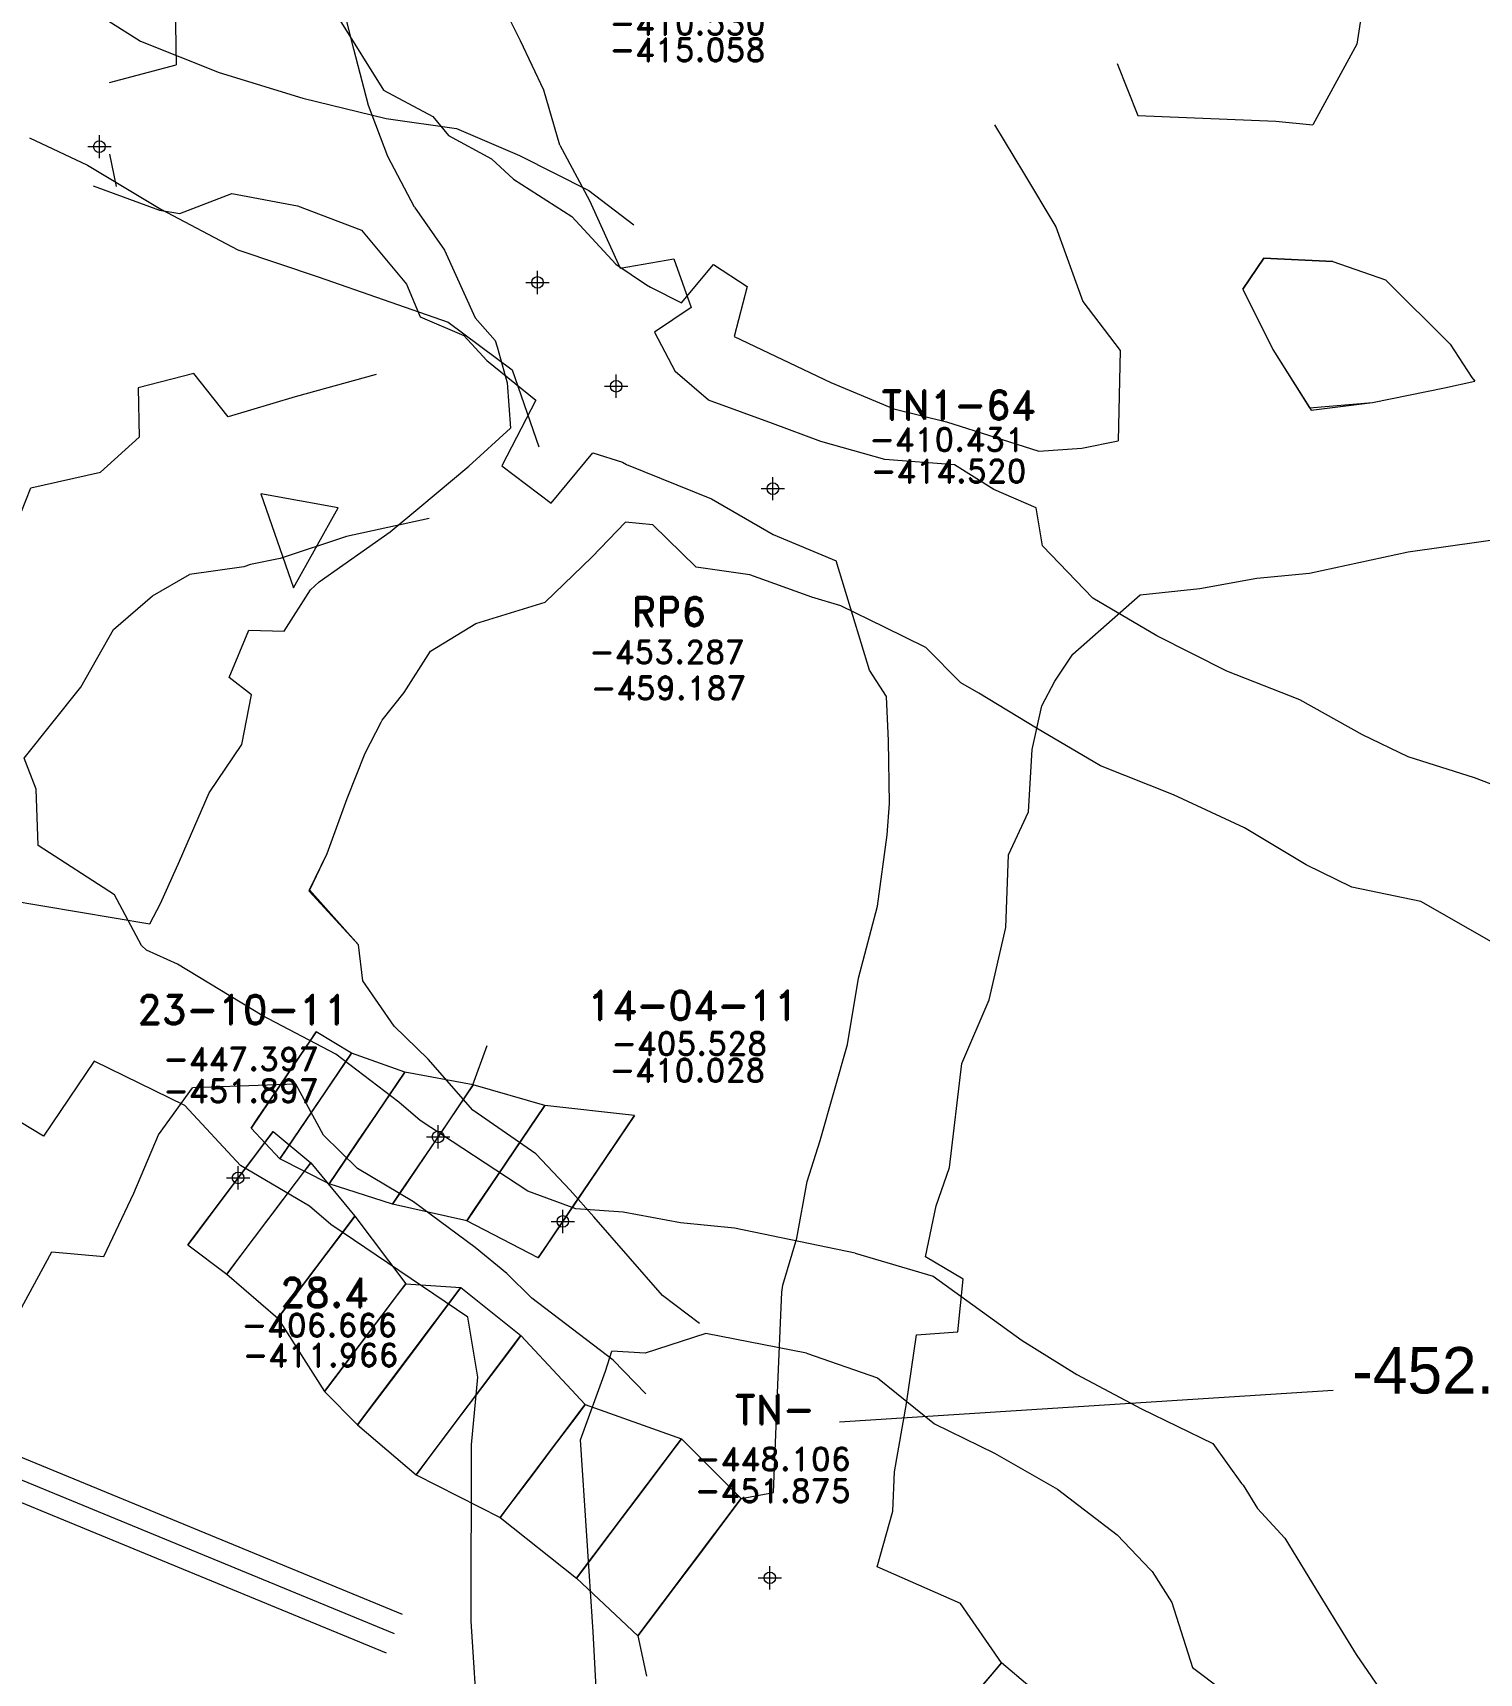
# Model space of a CAD drawing. Extents: x -47776 to 11079, y 0 to 10209.
# Drawn here: x 10757.1 to 10819.4, y 9824.1 to 9894.7 of the extents above; entities that cross this region are included whole.
import ezdxf
from ezdxf.enums import TextEntityAlignment as Align

# ---------------------------------------------------------------- set-up
doc = ezdxf.new("R2010")
doc.units = 0
doc.header["$MEASUREMENT"] = 0
doc.header["$PDMODE"] = 34
doc.header["$PDSIZE"] = 0.5
for name, color, linetype in [('abajo', 7, 'Continuous'), ('arriba', 7, 'Continuous'), ('F-480-7606-W-SCR', 5, 'Continuous'), ('F-480-8123-W-SCR', 5, 'Continuous'), ('MARGEN', 7, 'Continuous'), ('PROYECTOS', 7, 'Continuous'), ('R-480-7804-NW-FIC', 240, 'Continuous'), ('R-480-7804-NW-SCR', 240, 'Continuous'), ('R-480-7855-NE-SCR', 7, 'Continuous'), ('R-480-7855-NE-SCR2', 7, 'Continuous'), ('R-500-7779-SW-SCR', 7, 'Continuous'), ('sec', 7, 'Continuous')]:
    doc.layers.add(name, color=color, linetype=linetype)
doc.styles.add('ROMAND', font='ROMAND.SHX')
doc.styles.add('ROMANS', font='ROMANS.SHX', dxfattribs={"width": 2.5})

# ---------------------------------------------------------------- blocks, each defined once
blk = doc.blocks.new('F2')
at = {"lineweight": 0}
blk.add_point((0, 0), dxfattribs=at)
at = {"lineweight": 0, "style": 'ROMAND'}
for tag, height, p in [('NOMBRE', 1.25, (0.201, 6.617)), ('CIELO', 1, (0.136, 4.616)), ('PISO', 1, (0.136, 3.247))]:
    blk.add_attdef(tag, text='', height=height, dxfattribs=at).set_placement(p, align=Align.CENTER)
at = {"lineweight": 0, "style": 'ROMANS', "flags": 1}
for tag, p in [('MINA', (-0.074, -3.255)), ('LOCALIZACION', (-0.074, -4.928)), ('ESTRUCTURA', (-0.074, -6.618)), ('NIVEL', (-0.074, -8.29)), ('OBRA', (-0.074, -10.121)), ('FECHA', (-0.074, -11.793)), ('ATRAS', (-0.074, -13.483)), ('TOPOGRAFO', (2.675, -15.297))]:
    blk.add_attdef(tag, text='', height=1.25, dxfattribs=at).set_placement(p, align=Align.CENTER)

msp = doc.modelspace()

# ---------------------------------------------------------------- linework, layer by layer
at = {"color": 3, "linetype": 'Continuous', "lineweight": 0, "flags": 128}
msp.add_lwpolyline([(10793.316, 9875.788), (10793.316, 9875.788), (10793.316, 9875.788)], dxfattribs=at)
at = {"color": 4, "linetype": 'Continuous', "lineweight": 0, "flags": 128}
msp.add_lwpolyline([(10766.926, 9874.855), (10768.342, 9870.814), (10770.263, 9874.249)], close=True, dxfattribs=at)
at = {"color": 1, "linetype": 'Continuous', "lineweight": 0, "flags": 128}
msp.add_lwpolyline([(10776.662, 9851.106), (10776.039, 9849.414)], dxfattribs=at)
at = {"color": 4, "linetype": 'Continuous', "lineweight": 0, "elevation": -448.605, "flags": 128}
msp.add_lwpolyline([(10791.84, 9834.912), (10813.088, 9836.276)], dxfattribs=at)
at = {"layer": 'abajo', "color": 4, "linetype": 'Continuous', "lineweight": 0}
for points in [[(10760.417, 9889.469, -462.883), (10760.702, 9888.08, -462.584)], [(10767.46, 9847.415, -451.897), (10769.078, 9846.071, -451.792), (10770.973, 9843.768, -451.784), (10773.168, 9840.864, -451.974), (10775.547, 9840.699, -452.069), (10778.123, 9838.634, -452.06), (10780.897, 9835.669, -451.949), (10785.035, 9834.181, -452.038), (10787.61, 9831.616, -452.028), (10788.995, 9831.875, -452.738)], [(10763.791, 9842.542, -451.897), (10765.468, 9841.278, -451.792), (10767.665, 9839.374, -451.784), (10769.679, 9836.23, -451.974), (10771.096, 9834.788, -452.069), (10773.612, 9832.643, -452.06), (10777.228, 9830.796, -451.949), (10780.523, 9828.189, -452.038), (10783.158, 9825.704, -452.028), (10783.535, 9823.977, -451.763)], [(10822.402, 9805.527, -452.927), (10820.067, 9806.332, -452.875), (10817.112, 9807.796, -452.703), (10814.047, 9809.748, -452.822), (10811.924, 9812.344, -452.448), (10808.825, 9814.718, -452.06), (10804.889, 9817.806, -451.448), (10805.077, 9819.878, -451.421), (10801.251, 9822.478, -451.217), (10798.814, 9824.551, -451.145), (10797.049, 9827.104, -451.078)]]:
    msp.add_polyline3d(points, dxfattribs=at)
at = {"layer": 'abajo', "color": 1, "linetype": 'Continuous', "lineweight": 0}
for points in [[(10783.014, 9848.098, -410.028), (10779.158, 9848.536, -410.984), (10776.077, 9849.416, -411.966), (10773.127, 9849.965, -412.59), (10770.838, 9850.791, -413.34), (10769.318, 9851.7, -413.578)], [(10778.864, 9841.972, -410.028), (10775.793, 9843.569, -410.984), (10772.599, 9844.283, -411.966), (10769.873, 9845.164, -412.59), (10767.753, 9846.237, -413.34), (10766.514, 9847.56, -413.578)]]:
    msp.add_polyline3d(points, dxfattribs=at)
at = {"layer": 'arriba', "color": 4, "linetype": 'Continuous', "lineweight": 0}
for points in [[(10760.417, 9889.469, -458.383), (10760.702, 9888.08, -458.184)], [(10793.982, 9861.525, -453.537), (10793.943, 9864.226, -453.317), (10793.856, 9866.13, -453.144), (10793.122, 9867.273, -453.018), (10791.693, 9871.97, -452.73)], [(10799.972, 9861.168, -453.537), (10800.132, 9863.857, -453.317), (10800.544, 9865.732, -453.144), (10801.108, 9866.797, -453.018), (10801.878, 9867.951, -453.198)], [(10767.46, 9847.415, -447.397), (10769.078, 9846.071, -447.492), (10770.973, 9843.768, -447.784), (10773.168, 9840.864, -447.974), (10775.547, 9840.699, -448.069), (10778.123, 9838.634, -448.46), (10780.897, 9835.669, -448.449), (10785.035, 9834.181, -448.238), (10787.61, 9831.616, -448.328), (10788.995, 9831.875, -448.038)], [(10763.791, 9842.542, -447.397), (10765.468, 9841.278, -447.492), (10767.665, 9839.374, -447.784), (10769.679, 9836.23, -447.974), (10771.096, 9834.788, -448.069), (10773.612, 9832.643, -448.46), (10777.228, 9830.796, -448.449), (10780.523, 9828.189, -448.238), (10783.158, 9825.704, -448.328), (10783.535, 9823.977, -446.463)], [(10822.402, 9805.527, -448.327), (10820.067, 9806.332, -448.675), (10817.112, 9807.796, -448.303), (10814.047, 9809.748, -447.422), (10811.924, 9812.344, -447.048), (10808.825, 9814.718, -446.46), (10804.889, 9817.806, -446.748), (10805.077, 9819.878, -446.721), (10801.251, 9822.478, -446.317), (10798.814, 9824.551, -446.545), (10797.049, 9827.104, -446.578)]]:
    msp.add_polyline3d(points, dxfattribs=at)
at = {"layer": 'arriba', "color": 1, "linetype": 'Continuous', "lineweight": 0}
for points in [[(10783.014, 9848.098, -405.528), (10779.158, 9848.536, -405.684), (10776.077, 9849.416, -406.666), (10773.127, 9849.965, -407.39), (10770.838, 9850.791, -407.44), (10769.318, 9851.7, -408.178)], [(10778.864, 9841.972, -405.528), (10775.793, 9843.569, -405.684), (10772.599, 9844.283, -406.666), (10769.873, 9845.164, -407.39), (10767.753, 9846.237, -407.44), (10766.514, 9847.56, -408.178)]]:
    msp.add_polyline3d(points, dxfattribs=at)
at = {"layer": 'F-480-7606-W-SCR', "color": 5, "linetype": 'Continuous', "lineweight": 0}
for points in [[(10771.894, 9879.987, -412.678), (10768.412, 9879.025, -412.698), (10765.527, 9878.177, -412.914), (10764.043, 9880.037, -412.821), (10761.657, 9879.412, -412.823), (10761.695, 9877.3, -413.136)], [(10771.894, 9879.987, -416.478), (10768.412, 9879.025, -416.498), (10765.527, 9878.177, -416.614), (10764.043, 9880.037, -416.721), (10761.657, 9879.412, -416.723), (10761.695, 9877.3, -416.736)], [(10748.305, 9866.319, -411.997), (10748.305, 9866.319, -411.997), (10748.305, 9866.319, -411.997), (10748.305, 9866.319, -411.997), (10752.559, 9867.191, -413.524), (10754.694, 9870.507, -413.493), (10756.175, 9872.933, -413.098), (10757.034, 9875.11, -413.024), (10760.038, 9875.787, -413.139), (10761.695, 9877.3, -413.136)], [(10748.305, 9866.319, -417.197), (10748.305, 9866.319, -417.197), (10748.305, 9866.319, -417.197), (10748.305, 9866.319, -417.197), (10752.559, 9867.191, -417.224), (10754.694, 9870.507, -416.993), (10756.175, 9872.933, -416.898), (10757.034, 9875.11, -416.824), (10760.038, 9875.787, -416.739), (10761.695, 9877.3, -416.736)], [(10774.173, 9873.793, -412.678), (10770.622, 9873.019, -412.698), (10767.772, 9872.077, -412.914), (10766.483, 9871.816, -412.821), (10766.201, 9871.712, -412.823), (10763.87, 9871.388, -413.136)], [(10774.173, 9873.793, -416.478), (10770.622, 9873.019, -416.498), (10767.772, 9872.077, -416.614), (10766.483, 9871.816, -416.721), (10766.201, 9871.712, -416.723), (10763.87, 9871.388, -416.736)], [(10757.267, 9862.145, -412.671), (10757.267, 9862.145, -412.671), (10757.267, 9862.145, -412.671), (10757.267, 9862.145, -412.671), (10756.751, 9863.478, -413.524), (10759.185, 9866.529, -413.493), (10760.592, 9869.022, -413.098), (10762.274, 9870.469, -413.024), (10763.87, 9871.388, -413.136), (10763.87, 9871.388, -413.136)], [(10757.267, 9862.145, -417.271), (10757.267, 9862.145, -417.271), (10757.267, 9862.145, -417.271), (10757.267, 9862.145, -417.271), (10756.751, 9863.478, -417.224), (10759.185, 9866.529, -416.993), (10760.592, 9869.022, -416.898), (10762.274, 9870.469, -416.824), (10763.87, 9871.388, -416.736), (10763.87, 9871.388, -416.736)], [(10760.632, 9857.597, -412.68), (10760.632, 9857.597, -412.68), (10760.632, 9857.597, -412.68), (10760.632, 9857.597, -412.68), (10757.346, 9859.725, -412.874), (10757.267, 9862.145, -412.671)], [(10760.632, 9857.597, -417.18), (10760.632, 9857.597, -417.18), (10760.632, 9857.597, -417.18), (10760.632, 9857.597, -417.18), (10757.346, 9859.725, -417.174), (10757.267, 9862.145, -417.271)], [(10773.784, 9847.893, -413.569), (10772.872, 9848.675, -413.276), (10770.162, 9850.737, -412.754), (10766.985, 9852.409, -412.932), (10763.342, 9854.613, -413.005), (10762.019, 9855.221, -412.796), (10761.791, 9855.416, -412.794), (10760.632, 9857.597, -412.68)], [(10773.784, 9847.893, -417.464), (10772.872, 9848.675, -417.476), (10770.162, 9850.737, -417.454), (10766.985, 9852.409, -417.232), (10763.342, 9854.613, -417.305), (10762.019, 9855.221, -417.296), (10761.791, 9855.416, -417.294), (10760.632, 9857.597, -417.18)], [(10769.942, 9843.415, -413.569), (10769.03, 9844.197, -413.276), (10766.059, 9845.956, -412.754), (10763.664, 9848.539, -412.932), (10759.76, 9850.439, -413.005), (10757.577, 9847.209, -412.796), (10754.588, 9849.015, -412.794), (10755.617, 9851.754, -412.68)], [(10769.942, 9843.415, -417.464), (10769.03, 9844.197, -417.476), (10766.059, 9845.956, -417.454), (10763.664, 9848.539, -417.232), (10759.76, 9850.439, -417.305), (10757.577, 9847.209, -417.296), (10754.588, 9849.015, -417.294), (10755.617, 9851.754, -417.18)], [(10792.512, 9842.175, -412.144), (10787.314, 9843.259, -413.342), (10784.99, 9843.477, -413.379), (10782.527, 9843.94, -413.511), (10780.492, 9844.079, -413.557), (10778.423, 9844.85, -413.596), (10773.784, 9847.893, -413.569)], [(10792.512, 9842.175, -416.644), (10787.314, 9843.259, -417.442), (10784.99, 9843.477, -417.579), (10782.527, 9843.94, -417.211), (10780.492, 9844.079, -417.257), (10778.423, 9844.85, -417.396), (10773.784, 9847.893, -417.464)], [(10776.586, 9816.991, -413.172), (10775.989, 9826.345, -413.178), (10776, 9833.925, -413.306), (10776.265, 9836.84, -413.533), (10775.846, 9839.424, -413.457), (10769.942, 9843.415, -413.569)], [(10776.586, 9816.991, -416.772), (10775.989, 9826.345, -416.878), (10776, 9833.925, -417.106), (10776.265, 9836.84, -417.333), (10775.846, 9839.424, -417.257), (10769.942, 9843.415, -417.464)], [(10792.512, 9842.175, -412.144), (10795.871, 9841.191, -412.221), (10799.691, 9838.42, -412.221), (10802.055, 9836.953, -412.029), (10804.841, 9835.476, -412.46), (10807.91, 9833.993, -412.906), (10809.137, 9832.269, -412.968), (10809.206, 9832.197, -412.976), (10809.206, 9832.197, -412.976)], [(10792.512, 9842.175, -416.644), (10795.871, 9841.191, -416.721), (10799.691, 9838.42, -416.821), (10802.055, 9836.953, -417.029), (10804.841, 9835.476, -417.26), (10807.91, 9833.993, -417.306), (10809.137, 9832.269, -417.168), (10809.206, 9832.197, -417.176), (10809.206, 9832.197, -417.176)], [(10790.414, 9837.869, -412.144), (10786.08, 9838.724, -413.342), (10783.468, 9837.881, -413.379), (10782.036, 9837.961, -413.457), (10782.036, 9837.961, -413.457), (10782.036, 9837.961, -413.457), (10782.036, 9837.961, -413.457)], [(10790.414, 9837.869, -416.644), (10786.08, 9838.724, -417.442), (10783.468, 9837.881, -417.579), (10782.036, 9837.961, -417.257), (10782.036, 9837.961, -417.257), (10782.036, 9837.961, -417.257), (10782.036, 9837.961, -417.257)], [(10781.698, 9817.257, -413.172), (10781.233, 9825.88, -413.178), (10780.695, 9834.142, -413.306), (10781.76, 9837.094, -413.533), (10782.036, 9837.961, -413.457), (10782.036, 9837.961, -413.457)], [(10781.698, 9817.257, -416.772), (10781.233, 9825.88, -416.878), (10780.695, 9834.142, -417.106), (10781.76, 9837.094, -417.333), (10782.036, 9837.961, -417.257), (10782.036, 9837.961, -417.257)], [(10790.414, 9837.869, -412.144), (10793.478, 9836.808, -412.221), (10795.925, 9834.834, -412.221), (10798.506, 9833.574, -412.029), (10801.22, 9832.028, -412.46), (10803.782, 9830.062, -412.906), (10805.226, 9828.546, -412.968), (10805.295, 9828.474, -412.976), (10805.295, 9828.474, -412.976)], [(10790.414, 9837.869, -416.644), (10793.478, 9836.809, -416.721), (10795.925, 9834.834, -416.821), (10798.506, 9833.574, -417.029), (10801.22, 9832.028, -417.26), (10803.782, 9830.062, -417.306), (10805.226, 9828.546, -417.168), (10805.295, 9828.474, -417.176), (10805.295, 9828.474, -417.176)], [(10809.206, 9832.197, -412.976), (10809.824, 9831.184, -412.999), (10811.006, 9829.91, -412.87), (10812.515, 9827.448, -413.461), (10814.073, 9824.901, -413.663), (10816.051, 9822.018, -414.314), (10817.776, 9820.595, -414.625)], [(10809.206, 9832.197, -417.176), (10809.824, 9831.184, -417.299), (10811.006, 9829.91, -417.47), (10812.515, 9827.448, -417.761), (10814.073, 9824.901, -418.163), (10816.051, 9822.018, -418.614), (10817.776, 9820.595, -418.925)], [(10805.295, 9828.474, -412.976), (10805.295, 9828.474, -412.976), (10806.133, 9827.15, -412.87), (10807.033, 9824.343, -413.461), (10809.636, 9822.387, -413.663), (10811.961, 9819.702, -414.314), (10813.6, 9818.229, -414.625)], [(10805.295, 9828.474, -417.176), (10805.295, 9828.474, -417.176), (10806.133, 9827.15, -417.47), (10807.033, 9824.343, -417.761), (10809.636, 9822.387, -418.163), (10811.961, 9819.702, -418.614), (10813.6, 9818.229, -418.925)]]:
    msp.add_polyline3d(points, dxfattribs=at)
at = {"layer": 'MARGEN', "linetype": 'Continuous', "lineweight": 0}
msp.add_polyline3d([(10758.57, 9902.171, -464.988), (10759.737, 9901.278, -464.212), (10760.6, 9899.949, -464.167), (10761.758, 9898.224, -463.846), (10763.248, 9895.884, -463.518), (10763.283, 9893.324, -463.197)], dxfattribs=at)
at = {"layer": 'PROYECTOS', "color": 5, "linetype": 'Continuous', "lineweight": 0, "flags": 128}
for points in [[(10742.863, 9839.069), (10773.013, 9826.644)], [(10742.177, 9837.405), (10772.327, 9824.98)]]:
    msp.add_lwpolyline(points, dxfattribs=at)
at = {"layer": 'PROYECTOS', "color": 5, "linetype": 'Continuous', "lineweight": 0, "elevation": -412.972, "flags": 128}
msp.add_lwpolyline([(10742.52, 9838.237), (10772.67, 9825.812)], dxfattribs=at)
at = {"layer": 'R-480-7804-NW-SCR', "color": 240, "linetype": 'Continuous', "lineweight": 0}
for points in [[(10759.694, 9895.642, -414.299), (10759.694, 9895.642, -414.299), (10761.761, 9894.331, -413.189), (10765.146, 9892.99, -412.622), (10768.739, 9891.885, -412.036), (10772.321, 9891.004, -411.569), (10775.348, 9890.578, -411.628), (10778.061, 9889.416, -411.287), (10781.056, 9887.915, -410.174), (10782.99, 9886.434, -410.241)], [(10759.694, 9895.642, -418.699), (10759.694, 9895.642, -418.699), (10761.761, 9894.331, -418.289), (10765.146, 9892.99, -417.622), (10768.739, 9891.885, -416.836), (10772.321, 9891.004, -416.269), (10775.348, 9890.578, -415.828), (10778.061, 9889.416, -415.487), (10781.056, 9887.915, -414.974), (10782.99, 9886.434, -414.541)], [(10756.972, 9890.183, -414.299), (10756.972, 9890.183, -414.299), (10759.477, 9888.999, -413.189), (10762.626, 9887.107, -412.622), (10765.944, 9885.359, -412.036), (10769.407, 9884.202, -411.569), (10772.198, 9883.224, -411.628), (10774.989, 9882.246, -411.287), (10777.748, 9880.194, -410.174), (10778.895, 9876.874, -410.241)], [(10756.972, 9890.183, -418.699), (10756.972, 9890.183, -418.699), (10759.477, 9888.999, -418.289), (10762.626, 9887.107, -417.622), (10765.944, 9885.359, -416.836), (10769.407, 9884.202, -416.269), (10772.198, 9883.224, -415.828), (10774.989, 9882.246, -415.487), (10777.748, 9880.194, -414.974), (10778.895, 9876.874, -414.541)]]:
    msp.add_polyline3d(points, dxfattribs=at)
at = {"layer": 'R-480-7855-NE-SCR', "linetype": 'Continuous', "lineweight": 0, "elevation": -455.579, "flags": 128}
msp.add_lwpolyline([(10813.075, 9884.854), (10810.095, 9885), (10809.192, 9883.666)], dxfattribs=at)
at = {"layer": 'R-480-7855-NE-SCR', "linetype": 'Continuous', "lineweight": 0}
for points in [[(10816.494, 9905.715, -450.428), (10816.195, 9904.624, -450.567), (10815.096, 9902.341, -450.457), (10814.598, 9899.563, -450.11), (10814.6, 9897.48, -450.574), (10814.102, 9894.206, -450.89), (10812.205, 9890.732, -451.131)], [(10816.494, 9905.715, -454.728), (10816.195, 9904.624, -454.867), (10815.096, 9902.341, -454.457), (10814.598, 9899.563, -454.41), (10814.6, 9897.48, -454.874), (10814.102, 9894.206, -455.19), (10812.205, 9890.732, -455.331)], [(10778.102, 9894.357, -424.413), (10776.95, 9896.693, -423.441), (10775.994, 9899.312, -423.113), (10774.956, 9902.112, -422.663), (10774.141, 9904.903, -422.023)], [(10778.102, 9894.357, -430.013), (10776.95, 9896.693, -429.341), (10775.994, 9899.312, -428.813), (10774.956, 9902.112, -428.063), (10774.141, 9904.903, -427.623)], [(10771.57, 9891.574, -424.421), (10770.929, 9893.99, -423.441), (10770.246, 9896.732, -423.113), (10769.3, 9899.573, -422.663), (10767.664, 9901.995, -422.023)], [(10771.57, 9891.574, -430.013), (10770.929, 9893.99, -429.341), (10770.246, 9896.732, -428.813), (10769.3, 9899.573, -428.063), (10767.664, 9901.995, -427.623)], [(10779.799, 9889.863, -425.201), (10779.115, 9892.233, -424.597), (10778.102, 9894.357, -424.413)], [(10779.799, 9889.863, -431.101), (10779.115, 9892.233, -430.497), (10778.102, 9894.357, -430.013)], [(10803.787, 9893.37, -456.908), (10804.68, 9891.134, -456.856)], [(10803.787, 9893.37, -453.208), (10804.68, 9891.134, -452.356)], [(10773.543, 9887.198, -425.201), (10772.399, 9889.372, -424.597), (10771.57, 9891.574, -424.421)], [(10773.543, 9887.198, -431.101), (10772.399, 9889.372, -430.497), (10771.57, 9891.574, -430.013)], [(10798.508, 9890.734, -453.208), (10799.759, 9888.677, -452.356), (10801.144, 9886.351, -450.397), (10802.305, 9883.132, -450.323), (10803.914, 9881.029, -451.666), (10803.828, 9877.142, -451.942)], [(10798.508, 9890.734, -456.908), (10799.759, 9888.677, -456.856), (10801.144, 9886.351, -456.697), (10802.305, 9883.132, -456.723), (10803.914, 9881.029, -456.866), (10803.828, 9877.142, -456.742)], [(10804.68, 9891.134, -452.356), (10810.615, 9890.898, -450.509), (10812.205, 9890.732, -451.131)], [(10804.68, 9891.134, -456.856), (10810.615, 9890.898, -455.409), (10812.205, 9890.732, -455.331)], [(10779.799, 9889.863, -425.201), (10781.078, 9887.486, -424.738), (10782.396, 9884.571, -425.64), (10784.709, 9884.963, -425.953), (10785.451, 9882.882, -425.981), (10783.871, 9881.814, -425.832), (10784.768, 9880.122, -426.711)], [(10779.799, 9889.863, -431.101), (10781.078, 9887.486, -430.238), (10782.396, 9884.571, -430.64), (10784.709, 9884.963, -430.753), (10785.451, 9882.882, -430.781), (10783.871, 9881.814, -430.732), (10784.768, 9880.122, -431.011)], [(10773.543, 9887.198, -425.201), (10774.835, 9885.344, -424.738), (10776.153, 9882.428, -425.64), (10777.014, 9881.46, -425.953), (10777.111, 9881.178, -425.981), (10777.533, 9879.639, -425.832), (10777.675, 9877.687, -426.711)], [(10773.543, 9887.198, -431.101), (10774.835, 9885.344, -430.238), (10776.153, 9882.428, -430.64), (10777.014, 9881.46, -430.753), (10777.111, 9881.178, -430.781), (10777.533, 9879.639, -430.732), (10777.675, 9877.687, -431.011)], [(10809.192, 9883.666, -451.666), (10809.192, 9883.666, -451.666), (10810.099, 9884.994, -451.3), (10813.075, 9884.854, -451.379)], [(10813.075, 9884.854, -451.379), (10815.332, 9884.059, -450.921), (10818.122, 9881.304, -451.145), (10819.049, 9879.865, -450.856), (10819.177, 9879.711, -450.757)], [(10813.075, 9884.854, -455.579), (10815.332, 9884.059, -455.321), (10818.122, 9881.304, -455.445), (10819.049, 9879.865, -455.356), (10819.177, 9879.711, -455.357)], [(10809.192, 9883.666, -451.666), (10810.488, 9881.072, -452.103), (10812.062, 9878.552, -452.158)], [(10809.192, 9883.666, -456.866), (10810.488, 9881.072, -456.903), (10812.141, 9878.454, -456.758)], [(10788.948, 9877.879, -426.967), (10786.195, 9878.892, -426.11), (10784.768, 9880.122, -426.711), (10784.768, 9880.122, -426.711)], [(10788.948, 9877.879, -431.967), (10786.195, 9878.892, -431.11), (10784.768, 9880.122, -431.011), (10784.768, 9880.122, -431.011)], [(10812.062, 9878.552, -452.158), (10814.774, 9878.78, -450.774), (10817.874, 9879.42, -450.196), (10819.177, 9879.711, -450.757)], [(10812.141, 9878.454, -456.758), (10814.774, 9878.78, -456.774), (10817.874, 9879.42, -456.396), (10819.177, 9879.711, -455.357)], [(10796.781, 9876.101, -431.848), (10793.783, 9876.333, -432.26), (10791.03, 9877.114, -431.875), (10788.948, 9877.879, -431.967)], [(10796.781, 9876.101, -426.148), (10793.783, 9876.333, -427.16), (10791.03, 9877.114, -426.875), (10788.948, 9877.879, -426.967)], [(10773.776, 9874.283, -426.869), (10775.886, 9876.04, -426.838), (10777.675, 9877.687, -426.711), (10777.675, 9877.687, -426.711)], [(10773.776, 9874.283, -430.669), (10775.886, 9876.04, -430.738), (10777.675, 9877.687, -431.011), (10777.675, 9877.687, -431.011)], [(10800.421, 9876.692, -452.252), (10802.268, 9876.818, -452.22), (10803.828, 9877.142, -451.942)], [(10819.158, 9862.63, -430.6), (10816.308, 9863.533, -430.414), (10814.344, 9864.49, -430.332), (10811.641, 9865.984, -429.634), (10808.505, 9867.228, -428.997), (10805.489, 9868.748, -427.96), (10802.734, 9870.373, -427.05), (10800.569, 9872.615, -426.377), (10800.304, 9874.254, -426.262), (10798.483, 9875.04, -426.005), (10796.781, 9876.101, -426.148)], [(10819.158, 9862.63, -435.8), (10816.308, 9863.533, -435.814), (10814.344, 9864.49, -435.132), (10811.641, 9865.984, -434.634), (10808.505, 9867.228, -433.997), (10805.489, 9868.748, -433.36), (10802.734, 9870.373, -432.95), (10800.569, 9872.615, -432.377), (10800.304, 9874.254, -432.262), (10798.483, 9875.04, -431.905), (10796.781, 9876.101, -431.848)], [(10812.068, 9871.449, -450.816), (10816.312, 9872.362, -450.774), (10819.458, 9872.807, -450.196), (10822.605, 9873.253, -449.618), (10825.872, 9873.624, -448.924), (10829.523, 9874.087, -448.871), (10833.243, 9874.259, -449.118), (10835.746, 9875.269, -448.314)], [(10812.068, 9871.449, -457.316), (10816.312, 9872.362, -456.774), (10819.458, 9872.807, -456.396), (10822.605, 9873.253, -455.718), (10825.872, 9873.624, -455.224), (10829.523, 9874.087, -454.571), (10833.243, 9874.259, -453.918), (10835.746, 9875.269, -453.414)], [(10769.075, 9870.724, -425.672), (10769.075, 9870.724, -425.672), (10769.075, 9870.724, -425.672), (10769.075, 9870.724, -425.672), (10769.45, 9871.066, -425.528), (10772.494, 9873.227, -426.621), (10773.776, 9874.283, -426.869)], [(10769.075, 9870.724, -429.772), (10769.075, 9870.724, -429.772), (10769.075, 9870.724, -429.772), (10769.075, 9870.724, -429.772), (10769.45, 9871.066, -430.128), (10772.494, 9873.227, -430.221), (10773.776, 9874.283, -430.669)], [(10779.165, 9870.197, -426.838), (10781.177, 9872.129, -426.907), (10782.627, 9873.631, -427.084)], [(10779.165, 9870.197, -430.738), (10781.177, 9872.129, -430.807), (10782.627, 9873.631, -430.884)], [(10785.667, 9871.696, -426.967), (10783.805, 9873.519, -426.48), (10782.627, 9873.631, -427.084)], [(10785.667, 9871.696, -431.967), (10783.805, 9873.519, -431.18), (10782.627, 9873.631, -430.884)], [(10791.897, 9870.041, -425.878), (10790.643, 9870.414, -427.16), (10787.984, 9871.372, -426.875), (10785.667, 9871.696, -426.967)], [(10791.897, 9870.041, -431.478), (10790.643, 9870.414, -432.26), (10787.984, 9871.372, -431.875), (10785.667, 9871.696, -431.967)], [(10762.161, 9856.344, -424.127), (10762.615, 9857.231, -424.205), (10763.435, 9859.051, -424.861), (10764.711, 9861.982, -424.71), (10766.114, 9864.064, -425.304), (10766.534, 9866.201, -425.468), (10765.577, 9866.959, -425.785), (10766.418, 9868.991, -425.792), (10767.943, 9868.952, -425.509), (10769.075, 9870.724, -425.672)], [(10762.161, 9856.344, -428.527), (10762.615, 9857.231, -428.605), (10763.435, 9859.051, -428.761), (10764.711, 9861.982, -429.01), (10766.114, 9864.064, -429.404), (10766.534, 9866.201, -429.568), (10765.577, 9866.958, -429.585), (10766.418, 9868.991, -425.792), (10767.943, 9868.952, -429.609), (10769.075, 9870.724, -429.772)], [(10774.238, 9868.08, -425.672), (10774.238, 9868.08, -425.672), (10774.238, 9868.08, -425.672), (10774.238, 9868.08, -425.672), (10774.238, 9868.08, -425.672), (10776.181, 9869.282, -426.621), (10779.165, 9870.197, -426.838)], [(10774.238, 9868.08, -429.772), (10774.238, 9868.08, -429.772), (10774.238, 9868.08, -429.772), (10774.238, 9868.08, -429.772), (10774.238, 9868.08, -429.772), (10776.181, 9869.282, -430.221), (10779.165, 9870.197, -430.738)], [(10816.86, 9857.305, -430.6), (10813.89, 9857.933, -430.414), (10811.927, 9858.889, -430.332), (10809.263, 9860.475, -429.634), (10806.207, 9861.903, -428.997), (10803.071, 9863.148, -427.96), (10800.316, 9864.772, -427.05), (10797.834, 9866.28, -426.377), (10797.054, 9866.725, -426.262), (10795.55, 9868.246, -426.005), (10793.769, 9869.123, -426.148), (10791.897, 9870.041, -425.878)], [(10816.86, 9857.305, -435.8), (10813.89, 9857.933, -435.814), (10811.927, 9858.889, -435.132), (10809.263, 9860.475, -434.634), (10806.207, 9861.903, -433.997), (10803.071, 9863.148, -433.36), (10800.316, 9864.772, -432.95), (10797.834, 9866.28, -432.377), (10797.054, 9866.725, -432.262), (10795.55, 9868.246, -431.905), (10793.769, 9869.123, -431.848), (10791.897, 9870.041, -431.478)], [(10769.018, 9857.759, -424.135), (10769.785, 9859.384, -424.71), (10770.654, 9861.739, -425.304), (10771.43, 9863.694, -425.468), (10772.111, 9865.025, -425.785), (10772.157, 9865.114, -425.792), (10773.106, 9866.308, -425.509), (10774.238, 9868.08, -425.672)], [(10769.026, 9857.816, -428.435), (10769.785, 9859.384, -429.01), (10770.654, 9861.739, -429.404), (10771.43, 9863.694, -429.568), (10772.111, 9865.025, -429.585), (10772.157, 9865.114, -429.592), (10773.106, 9866.308, -429.609), (10774.238, 9868.08, -429.772)], [(10825.897, 9859.948, -430.888), (10823.555, 9860.872, -429.977), (10822.939, 9861.205, -429.974), (10819.158, 9862.63, -430.6)], [(10825.897, 9859.948, -436.488), (10823.555, 9860.872, -436.177), (10822.939, 9861.205, -436.174), (10819.158, 9862.63, -435.8)], [(10746.543, 9859.622, -423.171), (10747.717, 9859.179, -423.692), (10749.935, 9858.552, -423.526), (10751.625, 9857.822, -423.631), (10753.526, 9857.662, -423.841), (10756.015, 9857.39, -423.786), (10762.161, 9856.344, -424.127)], [(10746.543, 9859.622, -427.271), (10747.717, 9859.179, -427.192), (10749.935, 9858.552, -427.526), (10751.625, 9857.822, -427.831), (10753.526, 9857.662, -427.941), (10756.015, 9857.39, -428.086), (10762.161, 9856.344, -428.527)], [(10778.768, 9846.455, -423.814), (10776.053, 9848.333, -423.919), (10774.138, 9850.527, -423.823), (10772.677, 9851.95, -424.026), (10771.32, 9853.901, -424.129), (10771.133, 9855.452, -424.231), (10769.018, 9857.759, -424.135)], [(10778.768, 9846.455, -428.214), (10776.053, 9848.333, -428.219), (10774.138, 9850.527, -428.123), (10772.677, 9851.95, -428.126), (10771.32, 9853.901, -428.329), (10771.133, 9855.452, -428.331), (10769.026, 9857.816, -428.435)], [(10822.665, 9853.965, -436.488), (10820.466, 9855.153, -436.177), (10819.897, 9855.573, -436.174), (10816.86, 9857.305, -435.8)], [(10822.665, 9853.965, -430.888), (10820.466, 9855.153, -429.977), (10819.897, 9855.573, -429.974), (10816.86, 9857.305, -430.6)], [(10755.989, 9838.628, -423.131), (10757.943, 9842.228, -423.396), (10760.171, 9842.041, -423.861), (10761.47, 9844.755, -423.655), (10762.528, 9847.265, -423.63), (10763.995, 9849.293, -423.992)], [(10755.989, 9838.628, -428.031), (10757.943, 9842.228, -428.296), (10760.171, 9842.041, -428.161), (10761.47, 9844.755, -428.355), (10762.528, 9847.265, -428.43), (10763.995, 9849.293, -428.392)], [(10776.158, 9842.426, -423.814), (10773.498, 9844.388, -423.919), (10771.093, 9845.827, -423.823), (10769.632, 9847.25, -424.026), (10768.438, 9849.453, -424.129), (10767.218, 9849.409, -424.231), (10763.995, 9849.293, -423.992)], [(10776.158, 9842.426, -428.214), (10773.498, 9844.388, -428.219), (10771.093, 9845.827, -428.123), (10769.632, 9847.25, -428.126), (10768.438, 9849.453, -428.329), (10767.218, 9849.409, -428.331), (10763.995, 9849.293, -428.392)], [(10785.806, 9839.151, -425.074), (10784.214, 9840.362, -424.758), (10781.257, 9843.742, -424.422), (10780.245, 9844.889, -424.409), (10778.768, 9846.455, -423.814)], [(10785.806, 9839.151, -428.274), (10784.214, 9840.362, -428.458), (10781.257, 9843.742, -428.422), (10780.245, 9844.889, -428.209), (10778.768, 9846.455, -428.214)], [(10783.505, 9836.126, -425.074), (10782.095, 9837.576, -424.758), (10778.593, 9840.24, -424.422), (10777.52, 9841.307, -424.409), (10776.158, 9842.426, -423.814)], [(10783.505, 9836.126, -428.274), (10782.095, 9837.576, -428.458), (10778.593, 9840.24, -428.422), (10777.52, 9841.307, -428.209), (10776.158, 9842.426, -428.214)]]:
    msp.add_polyline3d(points, dxfattribs=at)
at = {"layer": 'R-480-7855-NE-SCR2', "linetype": 'Continuous', "lineweight": 0}
for points in [[(10758.57, 9902.171, -460.488), (10759.737, 9901.278, -459.812), (10760.6, 9899.949, -459.567), (10761.758, 9898.224, -459.046), (10763.248, 9895.884, -458.818), (10763.283, 9893.324, -458.697)], [(10770.332, 9895.24, -458.184), (10772.207, 9892.232, -456.711), (10774.335, 9891.089, -456.708), (10775.01, 9890.275, -456.702), (10776.861, 9889.276, -456.539), (10777.8, 9888.393, -456.522)], [(10770.332, 9895.24, -462.584), (10772.207, 9892.232, -461.711), (10774.335, 9891.089, -461.408), (10775.01, 9890.275, -461.302), (10776.861, 9889.276, -461.139), (10777.8, 9888.393, -461.122)], [(10760.419, 9892.563, -458.267), (10763.283, 9893.324, -458.697)], [(10760.419, 9892.563, -463.567), (10763.283, 9893.324, -463.197)], [(10777.8, 9888.393, -456.522), (10780.315, 9886.794, -456.16), (10782.217, 9884.743, -455.434), (10783.534, 9883.85, -455.04), (10783.705, 9883.749, -455.016), (10785.038, 9883.079, -455.135), (10786.412, 9884.722, -454.878), (10787.869, 9883.781, -454.854)], [(10777.8, 9888.393, -461.122), (10780.315, 9886.794, -460.66), (10782.217, 9884.743, -460.234), (10783.534, 9883.85, -460.24), (10783.705, 9883.749, -460.216), (10785.038, 9883.079, -460.035), (10786.412, 9884.722, -459.678), (10787.869, 9883.781, -459.654)], [(10759.722, 9888.117, -458.267), (10762.567, 9887.064, -458.072), (10763.448, 9886.925, -457.653), (10765.69, 9887.788, -457.476), (10768.515, 9887.244, -457.394), (10771.262, 9886.206, -456.711), (10773.204, 9883.877, -456.708), (10773.786, 9882.47, -456.702), (10775.668, 9881.669, -456.539), (10776.657, 9880.592, -456.16)], [(10759.722, 9888.117, -463.567), (10762.567, 9887.064, -463.272), (10763.448, 9886.925, -463.053), (10765.69, 9887.788, -462.576), (10768.515, 9887.244, -462.094), (10771.262, 9886.206, -461.711), (10773.204, 9883.877, -461.408), (10773.786, 9882.47, -461.302), (10775.668, 9881.669, -461.139), (10776.657, 9880.592, -460.66)], [(10787.869, 9883.781, -454.854), (10787.869, 9883.781, -454.854), (10787.869, 9883.781, -454.854), (10787.306, 9881.626, -454.441), (10791.47, 9879.649, -453.029), (10794.176, 9878.515, -452.73)], [(10787.869, 9883.781, -459.654), (10787.869, 9883.781, -459.654), (10787.869, 9883.781, -459.654), (10787.308, 9881.626, -458.841), (10791.47, 9879.649, -458.429), (10794.176, 9878.515, -458.23)], [(10776.657, 9880.592, -456.16), (10778.762, 9878.886, -455.434), (10777.31, 9876.065, -455.04), (10779.427, 9874.454, -455.016), (10781.228, 9876.619, -455.135), (10782.492, 9876.221, -454.878), (10782.663, 9876.121, -454.854)], [(10776.657, 9880.592, -460.66), (10778.762, 9878.886, -460.234), (10777.31, 9876.065, -460.24), (10779.427, 9874.454, -460.216), (10781.228, 9876.619, -460.035), (10782.492, 9876.221, -459.678), (10782.663, 9876.121, -459.654)], [(10794.176, 9878.515, -452.73), (10796.445, 9877.953, -452.746), (10798.528, 9877.293, -452.188), (10800.421, 9876.692, -452.252)], [(10794.176, 9878.515, -458.23), (10796.445, 9877.953, -458.546), (10798.528, 9877.293, -458.388), (10800.421, 9876.692, -458.052)], [(10800.421, 9876.692, -458.052), (10802.268, 9876.818, -456.92), (10803.828, 9877.142, -456.742)], [(10782.663, 9876.121, -454.854), (10782.663, 9876.121, -454.854), (10782.663, 9876.121, -454.854), (10786.329, 9874.647, -454.441), (10788.986, 9873.104, -453.029), (10791.693, 9871.97, -452.73)], [(10782.663, 9876.121, -459.654), (10782.663, 9876.121, -459.654), (10782.663, 9876.121, -459.654), (10786.329, 9874.647, -458.841), (10788.986, 9873.104, -458.429), (10791.693, 9871.97, -458.23)], [(10801.878, 9867.951, -453.198), (10801.878, 9867.951, -453.198), (10804.774, 9870.509, -451.942), (10807.346, 9870.775, -451.552), (10809.791, 9871.225, -451.473), (10812.068, 9871.449, -450.816)], [(10801.878, 9867.951, -457.798), (10801.878, 9867.951, -457.798), (10804.774, 9870.509, -456.742), (10807.346, 9870.775, -456.552), (10809.791, 9871.225, -456.373), (10812.068, 9871.449, -457.316)]]:
    msp.add_polyline3d(points, dxfattribs=at)
at = {"layer": 'R-500-7779-SW-SCR', "color": 4, "linetype": 'Continuous', "lineweight": 0}
for points in [[(10793.982, 9861.525, -457.437), (10793.943, 9864.226, -457.517), (10793.856, 9866.13, -457.544), (10793.122, 9867.273, -457.718), (10791.693, 9871.97, -458.23)], [(10799.972, 9861.168, -457.437), (10800.132, 9863.857, -457.517), (10800.544, 9865.732, -457.544), (10801.108, 9866.797, -457.718), (10801.878, 9867.951, -457.798)], [(10791.005, 9847.022, -450.865), (10792.175, 9851.155, -451.407), (10792.651, 9854.011, -451.363), (10793.472, 9857.114, -452.735), (10793.882, 9860.184, -453.101), (10793.982, 9861.525, -453.537)], [(10791.005, 9847.022, -455.665), (10792.175, 9851.155, -456.007), (10792.651, 9854.011, -456.363), (10793.472, 9857.114, -456.835), (10793.882, 9860.184, -457.001), (10793.982, 9861.525, -457.437)], [(10796.566, 9845.868, -450.865), (10797.107, 9850.333, -451.407), (10798.273, 9853.074, -451.363), (10798.996, 9856.193, -452.735), (10799.11, 9859.313, -453.101), (10799.972, 9861.168, -453.537)], [(10796.566, 9845.868, -455.665), (10797.107, 9850.333, -456.007), (10798.273, 9853.074, -456.363), (10798.996, 9856.193, -456.835), (10799.11, 9859.313, -457.001), (10799.972, 9861.168, -457.437)], [(10789.181, 9836.51, -448.803), (10789.311, 9839.504, -449.84), (10789.355, 9840.501, -449.652), (10789.397, 9840.796, -449.686), (10789.994, 9842.819, -450.122), (10790.449, 9845.263, -450.603), (10791.005, 9847.022, -450.865), (10791.005, 9847.022, -450.865)], [(10789.181, 9836.51, -453.403), (10789.311, 9839.504, -453.84), (10789.355, 9840.501, -454.052), (10789.397, 9840.796, -454.086), (10789.994, 9842.819, -454.422), (10790.449, 9845.263, -454.903), (10791.005, 9847.022, -455.665), (10791.005, 9847.022, -455.665)], [(10794.197, 9832.772, -448.366), (10794.723, 9835.708, -448.803), (10795.15, 9838.658, -449.84), (10796.923, 9838.795, -449.652), (10797.16, 9841.064, -449.686), (10795.536, 9842.016, -450.122), (10796.003, 9844.214, -450.603), (10796.566, 9845.868, -450.865), (10796.566, 9845.868, -450.865)], [(10794.197, 9832.772, -452.966), (10794.723, 9835.708, -453.403), (10795.15, 9838.658, -453.84), (10796.923, 9838.795, -454.052), (10797.16, 9841.064, -454.086), (10795.536, 9842.016, -454.422), (10796.003, 9844.214, -454.903), (10796.566, 9845.868, -455.665), (10796.566, 9845.868, -455.665)], [(10788.995, 9831.875, -448.038), (10788.995, 9831.875, -448.038), (10789.181, 9836.51, -448.803)], [(10788.995, 9831.875, -452.738), (10788.995, 9831.875, -452.738), (10789.181, 9836.51, -453.403)], [(10797.049, 9827.104, -446.578), (10793.455, 9828.683, -448.006), (10794.133, 9831.07, -448.038), (10794.197, 9832.772, -448.366)], [(10797.049, 9827.104, -451.078), (10793.455, 9828.683, -452.206), (10794.133, 9831.07, -452.738), (10794.197, 9832.772, -452.966)]]:
    msp.add_polyline3d(points, dxfattribs=at)
at = {"layer": 'sec', "color": 1, "linetype": 'Continuous', "lineweight": 0}
for points in [[(10769.318, 9851.7, -413.578), (10766.514, 9847.56, -413.578), (10766.514, 9847.56, -410.446), (10766.794, 9847.974, -408.858), (10767.566, 9849.113, -408.178), (10768.267, 9850.147, -408.178), (10769.038, 9851.286, -408.858), (10769.318, 9851.7, -410.446), (10769.318, 9851.7, -413.578)], [(10770.838, 9850.791, -413.34), (10767.753, 9846.237, -413.34), (10767.753, 9846.237, -409.918), (10768.062, 9846.693, -408.184), (10768.91, 9847.945, -407.44), (10769.681, 9849.083, -407.44), (10770.53, 9850.336, -408.184), (10770.838, 9850.791, -409.918), (10770.838, 9850.791, -413.34)], [(10773.127, 9849.965, -412.59), (10769.873, 9845.164, -412.59), (10769.873, 9845.164, -409.574), (10770.199, 9845.644, -408.046), (10771.093, 9846.964, -407.39), (10771.907, 9848.165, -407.39), (10772.801, 9849.485, -408.046), (10773.127, 9849.965, -409.574), (10773.127, 9849.965, -412.59)], [(10776.077, 9849.416, -411.966), (10772.599, 9844.283, -411.966), (10772.599, 9844.283, -408.892), (10772.947, 9844.797, -407.333), (10773.903, 9846.208, -406.666), (10774.773, 9847.491, -406.666), (10775.729, 9848.903, -407.333), (10776.077, 9849.416, -408.892), (10776.077, 9849.416, -411.966)], [(10779.158, 9848.536, -410.984), (10775.793, 9843.569, -410.984), (10775.793, 9843.569, -407.91), (10776.13, 9844.066, -406.352), (10777.055, 9845.432, -405.684), (10777.896, 9846.674, -405.684), (10778.822, 9848.04, -406.352), (10779.158, 9848.536, -407.91), (10779.158, 9848.536, -410.984)], [(10783.014, 9848.098, -410.028), (10778.864, 9841.972, -410.028), (10778.864, 9841.972, -407.418), (10779.279, 9842.585, -406.095), (10780.42, 9844.269, -405.528), (10781.458, 9845.801, -405.528), (10782.599, 9847.486, -406.095), (10783.014, 9848.098, -407.418), (10783.014, 9848.098, -410.028)]]:
    msp.add_polyline3d(points, dxfattribs=at)
at = {"layer": 'sec', "color": 4, "linetype": 'Continuous', "lineweight": 0}
for points in [[(10763.791, 9842.542, -451.897), (10767.46, 9847.415, -451.897), (10767.46, 9847.415, -449.287), (10767.093, 9846.927, -447.964), (10766.084, 9845.587, -447.397), (10765.167, 9844.369, -447.397), (10764.158, 9843.029, -447.964), (10763.791, 9842.542, -449.287), (10763.791, 9842.542, -451.897)], [(10765.468, 9841.278, -451.792), (10769.078, 9846.071, -451.792), (10769.078, 9846.071, -449.298), (10768.717, 9845.592, -448.033), (10767.724, 9844.274, -447.492), (10766.822, 9843.076, -447.492), (10765.829, 9841.758, -448.033), (10765.468, 9841.278, -449.298), (10765.468, 9841.278, -451.792)], [(10767.665, 9839.374, -451.784), (10770.973, 9843.768, -451.784), (10770.973, 9843.768, -449.464), (10770.642, 9843.328, -448.288), (10769.732, 9842.12, -447.784), (10768.905, 9841.022, -447.784), (10767.995, 9839.814, -448.288), (10767.665, 9839.374, -449.464), (10767.665, 9839.374, -451.784)], [(10769.679, 9836.23, -451.974), (10773.168, 9840.864, -451.974), (10773.168, 9840.864, -449.654), (10772.819, 9840.4, -448.478), (10771.859, 9839.126, -447.974), (10770.987, 9837.968, -447.974), (10770.027, 9836.694, -448.478), (10769.679, 9836.23, -449.654), (10769.679, 9836.23, -451.974)], [(10771.096, 9834.788, -452.069), (10775.547, 9840.699, -452.069), (10775.547, 9840.699, -449.749), (10775.102, 9840.108, -448.573), (10773.878, 9838.482, -448.069), (10772.765, 9837.004, -448.069), (10771.541, 9835.379, -448.573), (10771.096, 9834.788, -449.749), (10771.096, 9834.788, -452.069)], [(10773.612, 9832.643, -452.06), (10778.123, 9838.634, -452.06), (10778.123, 9838.634, -449.972), (10777.672, 9838.035, -448.914), (10776.431, 9836.387, -448.46), (10775.303, 9834.889, -448.46), (10774.063, 9833.242, -448.914), (10773.612, 9832.643, -449.972), (10773.612, 9832.643, -452.06)], [(10777.228, 9830.796, -451.949), (10780.897, 9835.669, -451.949), (10780.897, 9835.669, -449.919), (10780.531, 9835.181, -448.89), (10779.521, 9833.841, -448.449), (10778.604, 9832.623, -448.449), (10777.595, 9831.283, -448.89), (10777.228, 9830.796, -449.919), (10777.228, 9830.796, -451.949)], [(10780.523, 9828.189, -452.038), (10785.035, 9834.181, -452.038), (10785.035, 9834.181, -449.834), (10784.583, 9833.582, -448.717), (10783.343, 9831.934, -448.238), (10782.215, 9830.436, -448.238), (10780.974, 9828.788, -448.717), (10780.523, 9828.189, -449.834), (10780.523, 9828.189, -452.038)], [(10783.158, 9825.704, -452.028), (10787.61, 9831.616, -452.028), (10787.61, 9831.616, -449.882), (10787.164, 9831.025, -448.794), (10785.94, 9829.399, -448.328), (10784.827, 9827.921, -448.328), (10783.603, 9826.295, -448.794), (10783.158, 9825.704, -449.882), (10783.158, 9825.704, -452.028)], [(10798.814, 9824.551, -451.145), (10794.407, 9819.373, -451.145), (10794.407, 9819.373, -448.477), (10794.848, 9819.891, -447.125), (10796.06, 9821.315, -446.545), (10797.162, 9822.609, -446.545), (10798.374, 9824.034, -447.125), (10798.814, 9824.551, -448.477), (10798.814, 9824.551, -451.145)]]:
    msp.add_polyline3d(points, dxfattribs=at)

# ---------------------------------------------------------------- block references
at = {"color": 4, "linetype": 'Continuous', "lineweight": 0}
ref = msp.add_blockref('F2', (10759.985, 9889.797, -458.167), dxfattribs=at)
ref.add_attrib('NOMBRE', '21-12-11', dxfattribs={"lineweight": 0, "height": 1.25, "style": 'ROMAND'}).set_placement((10789.324, 9900.287, -458.167), align=Align.CENTER)
ref.add_attrib('CIELO', '-458.167', dxfattribs={"lineweight": 0, "height": 1, "style": 'ROMAND'}).set_placement((10789.433, 9898.54, -458.167), align=Align.CENTER)
ref.add_attrib('PISO', '-463.617', dxfattribs={"lineweight": 0, "height": 1, "style": 'ROMAND'}).set_placement((10789.324, 9897.121, -458.167), align=Align.CENTER)
ref = msp.add_blockref('F2', (10788.97, 9875.079, -453.287), dxfattribs=at)
ref.add_attrib('NOMBRE', 'RP6', dxfattribs={"lineweight": 0, "height": 1.25, "style": 'ROMAND'}).set_placement((10784.491, 9869.166, -453.287), align=Align.CENTER)
ref.add_attrib('CIELO', '-453.287', dxfattribs={"lineweight": 0, "height": 1, "style": 'ROMAND'}).set_placement((10784.424, 9867.551, -453.287), align=Align.CENTER)
ref.add_attrib('PISO', '-459.187', dxfattribs={"lineweight": 0, "height": 1, "style": 'ROMAND'}).set_placement((10784.491, 9866.003, -453.287), align=Align.CENTER)
msp.add_blockref('F2', (10765.956, 9845.417, -447.397), dxfattribs=at).add_auto_attribs({'NOMBRE': '23-10-11', 'CIELO': '-447.397', 'PISO': '-451.897'})
at = {"color": 1, "linetype": 'Continuous', "lineweight": 0}
ref = msp.add_blockref('F2', (10779.93, 9843.545, -405.528), dxfattribs=at)
ref.add_attrib('NOMBRE', '14-04-11', dxfattribs={"lineweight": 0, "height": 1.25, "style": 'ROMAND'}).set_placement((10785.529, 9852.221, -405.528), align=Align.CENTER)
ref.add_attrib('CIELO', '-405.528', dxfattribs={"lineweight": 0, "height": 1, "style": 'ROMAND'}).set_placement((10785.376, 9850.696, -405.528), align=Align.CENTER)
ref.add_attrib('PISO', '-410.028', dxfattribs={"lineweight": 0, "height": 1, "style": 'ROMAND'}).set_placement((10785.3, 9849.552, -405.528), align=Align.CENTER)
ref = msp.add_blockref('F2', (10774.562, 9847.181, -406.666), dxfattribs=at)
ref.add_attrib('NOMBRE', '28.4', dxfattribs={"lineweight": 0, "height": 1.25, "style": 'ROMAND'}).set_placement((10769.66, 9839.86, -406.666), align=Align.CENTER)
ref.add_attrib('CIELO', '-406.666', dxfattribs={"lineweight": 0, "height": 1, "style": 'ROMAND'}).set_placement((10769.463, 9838.575, -406.666), align=Align.CENTER)
ref.add_attrib('PISO', '-411.966', dxfattribs={"lineweight": 0, "height": 1, "style": 'ROMAND'}).set_placement((10769.512, 9837.291, -406.666), align=Align.CENTER)
at = {"layer": 'F-480-8123-W-SCR', "color": 4, "linetype": 'Continuous', "lineweight": 0}
msp.add_blockref('F2', (10788.839, 9828.205, -448.106), dxfattribs=at).add_auto_attribs({'NOMBRE': 'TN-', 'CIELO': '-448.106', 'PISO': '-451.875'})
at = {"layer": 'R-480-7804-NW-FIC', "color": 2, "linetype": 'Continuous', "lineweight": 0}
ref = msp.add_blockref('F2', (10755.101, 9894.662, -414.727), dxfattribs=at)
ref.add_attrib('NOMBRE', 'JCR-1110', dxfattribs={"layer": '0', "lineweight": 0, "height": 1.25, "style": 'ROMAND'}).set_placement((10757.228, 9906.192, -414.727), align=Align.CENTER)
ref.add_attrib('CIELO', '-414.727', dxfattribs={"layer": '0', "lineweight": 0, "height": 1, "style": 'ROMAND'}).set_placement((10756.809, 9904.181, -414.727), align=Align.CENTER)
ref.add_attrib('PISO', '-419.314', dxfattribs={"layer": '0', "lineweight": 0, "height": 1, "style": 'ROMAND'}).set_placement((10756.641, 9902.589, -414.727), align=Align.CENTER)
ref = msp.add_blockref('F2', (10778.839, 9883.954, -410.53), dxfattribs=at)
ref.add_attrib('NOMBRE', 'JCR-1109', dxfattribs={"layer": '0', "lineweight": 0, "height": 1.25, "style": 'ROMAND'}).set_placement((10785.954, 9895.867, -410.53), align=Align.CENTER)
ref.add_attrib('CIELO', '-410.530', dxfattribs={"layer": '0', "lineweight": 0, "height": 1, "style": 'ROMAND'}).set_placement((10785.303, 9894.607, -410.53), align=Align.CENTER)
ref.add_attrib('PISO', '-415.058', dxfattribs={"layer": '0', "lineweight": 0, "height": 1, "style": 'ROMAND'}).set_placement((10785.303, 9893.468, -410.53), align=Align.CENTER)
ref = msp.add_blockref('F2', (10782.226, 9879.486, -410.431), dxfattribs=at)
ref.add_attrib('NOMBRE', 'TN1-64', dxfattribs={"layer": '0', "lineweight": 0, "height": 1.25, "style": 'ROMAND'}).set_placement((10796.954, 9878.052, -410.431), align=Align.CENTER)
ref.add_attrib('CIELO', '-410.431', dxfattribs={"layer": '0', "lineweight": 0, "height": 1, "style": 'ROMAND'}).set_placement((10796.478, 9876.694, -410.431), align=Align.CENTER)
ref.add_attrib('PISO', '-414.520', dxfattribs={"layer": '0', "lineweight": 0, "height": 1, "style": 'ROMAND'}).set_placement((10796.546, 9875.336, -410.431), align=Align.CENTER)

# ---------------------------------------------------------------- texts
at = {"color": 4, "linetype": 'Continuous', "lineweight": 0, "insert": (10813.903, 9838.138), "char_height": 2, "width": 10.83249, "attachment_point": 1}
msp.add_mtext('-452.6', dxfattribs=at)

doc.saveas('drawing.dxf')
